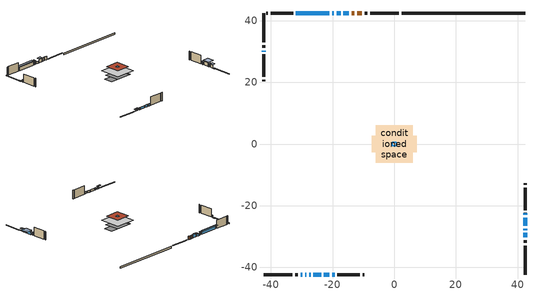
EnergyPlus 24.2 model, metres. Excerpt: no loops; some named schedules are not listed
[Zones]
conditioned space
 floor adiabatic (Floor1 construction): -4.41,-4.41 -4.41,4.41 4.41,4.41 4.41,-4.41 z0.61
 floor adiabatic (AdiabaticFloorConstruction): -6.07,-6.07 -6.07,6.07 6.07,6.07 6.07,-6.07 z3.05
 floor foundation (Slab1 construction): -7.34,-2.65 -7.34,2.65 7.34,2.65 7.34,-2.65 z-0.3
 wall outside (RimJoist1 construction): 1.53,42.39 -7.84,42.39 / -42.39,-42.39 -33.02,-42.39 / -42.39,42.39 -42.39,33.02 / 42.39,-42.39 42.39,-33.02 z0.61:0.91
 wall outside (RimJoist2 construction): -8.77,42.39 -9.64,42.39 / -32.09,-42.39 -31.21,-42.39 / -42.39,32.09 -42.39,31.21 / 42.39,-32.09 42.39,-31.21 z0.61:0.91
 wall outside (AdiabaticWallConstruction 1): -10.57,42.39 -12.05,42.39 / -12.98,42.39 -13.79,42.39 z0.61:2.64
 wall outside (AdiabaticWallConstruction): -30.29,-42.39 -29.77,-42.39 z0.61:1.22; -14.72,42.39 -16.49,42.39 / 42.39,-26.55 42.39,-23.86 / -21.1,42.39 -31.86,42.39 z0.61:2.64; -17.42,42.39 -18.68,42.39 / -42.39,30.29 -42.39,29.98 / -28.85,-42.39 -28.46,-42.39 / -27.53,-42.39 -27.13,-42.39 / -26.21,-42.39 -23.7,-42.39 / -22.78,-42.39 -21.07,-42.39 / -20.15,-42.39 -19.34,-42.39 z0.61:1.83; 42.39,-30.29 42.39,-28.81 / -19.61,42.39 -20.17,42.39 z0.61:2.39; 42.39,-27.88 42.39,-27.48 / 42.39,-22.93 42.39,-22.37 z0.61:2.08
 wall outside (Wall1 construction): -32.79,42.39 -40.08,42.39 / -18.41,-42.39 -11.12,-42.39 / -42.39,29.05 -42.39,21.76 / 42.39,-21.44 42.39,-14.15 z0.61:5.49
 wall outside (Wall2 construction): -41.01,42.39 -41.46,42.39 / -10.19,-42.39 -9.74,-42.39 / -42.39,20.83 -42.39,20.38 / 42.39,-13.22 42.39,-12.77 z0.61:5.49
 wall foundation (FoundationWall1 construction): 42.39,42.39 2.46,42.39 z-0.3:0.61
 window (WindowConstruction 14): -30.28,-42.39 -29.78,-42.39 z0.61:1.22
 window (WindowConstruction 6): -14.72,42.39 -16.49,42.39 z0.61:2.64
 window (WindowConstruction 7): -17.42,42.39 -18.68,42.39 z0.61:1.83
 window (WindowConstruction 8): 42.39,-30.28 42.39,-28.81 z0.61:2.39
 window (WindowConstruction 9): 42.39,-27.88 42.39,-27.48 z0.61:2.08
 window (WindowConstruction 10): -42.39,30.28 -42.39,29.98 z0.61:1.83
 window (WindowConstruction 11): -28.85,-42.39 -28.46,-42.39 z0.61:1.83
 window (WindowConstruction 12): 42.39,-26.55 42.39,-23.86 z0.61:2.64
 window (WindowConstruction 13): 42.39,-22.93 42.39,-22.37 z0.61:2.08
 window (WindowConstruction): -27.53,-42.39 -27.14,-42.39 z0.61:1.83
 window (WindowConstruction 1): -26.21,-42.39 -23.71,-42.39 z0.61:1.83
 window (WindowConstruction 2): -22.78,-42.39 -21.07,-42.39 z0.61:1.83
 window (WindowConstruction 3): -20.15,-42.39 -19.34,-42.39 z0.61:1.83
 window (WindowConstruction 4): -19.61,42.39 -20.17,42.39 z0.61:2.39
 window (WindowConstruction 5): -21.1,42.39 -31.86,42.39 z0.61:2.64
 door (Door): -10.57,42.39 -12.05,42.39 z0.61:2.64
 door (Door 1): -12.98,42.39 -13.79,42.39 z0.61:2.64
 ceiling adiabatic (AdiabaticFloorConstruction): 6.07,-6.07 6.07,6.07 -6.07,6.07 -6.07,-6.07 z3.05
 roof outside (Roof1 construction): -4.14,4.14 -4.14,-4.14 4.14,-4.14 4.14,4.14 z5.49
 roof outside (AdiabaticRoofConstruction): 0.61,-0.61 0.61,0.61 -0.61,0.61 -0.61,-0.61 z5.49
 skylight (SkylightConstruction): 0.61,-0.61 0.61,0.61 -0.61,0.61 -0.61,-0.61 z5.49
shading: -28.86,-42.39 -31.2,-42.39 -31.2,-43 -28.86,-43 z2.13; -16.79,42.39 -14.42,42.39 -14.42,43.76 -16.79,43.76 z2.94; 42.39,-28.51 42.39,-30.58 43.76,-30.58 43.76,-28.51 z2.69; 42.39,-27.18 42.39,-28.18 43.76,-28.18 43.76,-27.18 z2.38; 42.39,-23.25 42.39,-27.16 46.05,-27.16 46.05,-23.25 z3.25; 42.39,-22.07 42.39,-23.23 43.76,-23.23 43.76,-22.07 z2.38; -20.47,42.39 -19.31,42.39 -19.31,43.76 -20.47,43.76 z2.69; -32.16,42.39 -20.8,42.39 -20.8,43.76 -32.16,43.76 z2.94
[Building]
Building 1: Terrain=Suburbs
[Site:Location]
Comox AP_BC: Latitude {deg}=49.72; Longitude {deg}=-124.9; Time Zone {hr}=-8; Elevation {m}=26; Keep Site Location Information=Yes
[Site:GroundTemperature:Shallow]
7.68431, 6.60511, 6.51868, 7.03082, 9.08677, 11.1331, 12.9072, 14.0311, 14.1265, 13.2125, 11.4836, 9.50004
[Site:WaterMainsTemperature]
Calculation Method=Schedule; Temperature Schedule=mains temperature schedule
[Material] Roughness=Rough; Thermal Absorptance=0.9
Name | Thickness {m} | Conductivity {W/m-K} | Density {kg/m3} | Specific Heat {J/kg-K} | Solar Absorptance | Visible Absorptance
asphalt or fiberglass shingles | 0.00635 | 0.162714 | 1121.4 | 1465.45 | 0.4 | 0.4
asphalt or fiberglass shingles 1 | 0.00635 | 0.162714 | 1121.4 | 1465.45 | 0.7 | 0.7
concrete 4.0 in. | 0.1016 | 1.803125 | 2242.8 | 837.4 | 0.7 | 0.7
concrete 8.0 in. | 0.2032 | 1.803125 | 2242.8 | 837.4 | 0.7 | 0.7
door material | 0.04445 | 0.188738 | 512.64 | 1214.23 | 0.7 | 0.7
exterior vertical ins | 0.0932172 | 0.029427 | 32.04 | 1214.23 | 0.7 | 0.7
floor covering | 0.0127 | 9.015625 | 54.468 | 1339.84 | 0.6 | 0.6
floor covering 1 | 0.0127 | 0.0433444 | 54.468 | 1339.84 | 0.6 | 0.6
floor rigid ins; roof rigid ins 1; wall rigid ins | 0.512978 | 0.029427 | 32.04 | 1214.23 | 0.7 | 0.7
floor stud and cavity | 0.0889 | 0.621767 | 50.32683 | 1063.81 | 0.7 | 0.7
floor stud and cavity 1 | 0.1397 | 1.75129 | 37.0049 | 1207.88 | 0.7 | 0.7
furniture material conditioned space 1 | 0.1524 | 0.115458 | 640.8 | 1214.23 | 0.6 | 0.6
gypsum board | 0.0127 | 0.160291 | 801 | 837.4 | 0.6 | 0.6
gypsum board 1 | 0.0127 | 0.160291 | 801 | 837.4 | 0.7 | 0.7
osb sheathing 0.5 in. | 0.0127 | 0.115458 | 512.64 | 1214.23 | 0.7 | 0.7
osb sheathing 0.75 in. | 0.01905 | 0.115458 | 512.64 | 1214.23 | 0.7 | 0.7
osb sheathing 2.0 in. | 0.0508 | 0.115458 | 512.64 | 1214.23 | 0.7 | 0.7
rim joist stud and cavity | 0.0508 | 0.0284916 | 125.044 | 1163.47 | 0.6 | 0.6
rim joist stud and cavity 1 | 0.0508 | 0.028891 | 125.044 | 1163.47 | 0.6 | 0.6
roof rigid ins | 0.103632 | 0.029427 | 32.04 | 1214.23 | 0.7 | 0.7
roof stud and cavity | 0.2032 | 0.478963 | 78.34581 | 1123.46 | 0.7 | 0.7
roof stud and cavity 1 | 0.18415 | 1.7868 | 37.0049 | 1207.88 | 0.6 | 0.6
wall stud and cavity | 0.1397 | 0.0894458 | 139.0536 | 1170.24 | 0.7 | 0.7
wall stud and cavity 1 | 0.1397 | 0.0959353 | 139.0536 | 1170.24 | 0.7 | 0.7
wall stud and cavity 2 | 0.0889 | 0.380278 | 52.3479 | 1209.89 | 0.7 | 0.7
wall stud and cavity 3 | 0.0889 | 0.391764 | 83.0341 | 1211.67 | 0.7 | 0.7
wood siding | 0.0254 | 0.102417 | 544.68 | 1172.36 | 0.4 | 0.4
wood siding 1; wood siding 2; wood siding 3 | 0.0254 | 0.102417 | 544.68 | 1172.36 | 0.7 | 0.7
[WindowMaterial:SimpleGlazingSystem]
Name | U-Factor {W/m2-K} | Solar Heat Gain Coefficient
SkylightMaterial | 3.54751 | 0.4787
WindowMaterial | 5.50028 | 0.61
WindowMaterial 1 | 4.34026 | 0.68
WindowMaterial 10 | 6.40592 | 0.56
WindowMaterial 11 | 5.6621 | 0.6
WindowMaterial 12 | 4.75021 | 0.65
WindowMaterial 13 | 4.61224 | 0.62
WindowMaterial 2 | 2.95597 | 0.6
WindowMaterial 3 | 4.6747 | 0.65
WindowMaterial 4 | 4.03876 | 0.67
WindowMaterial 5 | 3.96665 | 0.7
WindowMaterial 6 | 4.23352 | 0.68
WindowMaterial 7 | 4.39931 | 0.67
WindowMaterial 8 | 3.46585 | 0.71
WindowMaterial 9 | 4.434518 | 0.64
[Construction]
AdiabaticFloorConstruction: floor stud and cavity 1, floor rigid ins, osb sheathing 0.75 in., floor covering 1
AdiabaticRoofConstruction: asphalt or fiberglass shingles 1, roof rigid ins 1, osb sheathing 0.75 in., roof stud and cavity 1
AdiabaticWallConstruction: wood siding 2, wall rigid ins, wall stud and cavity 2, gypsum board
AdiabaticWallConstruction 1: wood siding 3, wall rigid ins, wall stud and cavity 2, gypsum board
Door; Door 1: door material
Floor1 construction: floor stud and cavity, floor covering
FoundationWall1 construction: concrete 8.0 in., gypsum board 1
furniture construction conditioned space 1: furniture material conditioned space 1
PartitionWallConstruction: gypsum board, wall stud and cavity 3, gypsum board
RimJoist1 construction: wood siding 1, osb sheathing 2.0 in., rim joist stud and cavity
RimJoist2 construction: wood siding 1, osb sheathing 2.0 in., rim joist stud and cavity 1
Roof1 construction: asphalt or fiberglass shingles, roof rigid ins, osb sheathing 0.75 in., roof stud and cavity, gypsum board
SkylightConstruction: SkylightMaterial
Slab1 construction: concrete 4.0 in.
Wall1 construction: wood siding, osb sheathing 0.5 in., wall stud and cavity, gypsum board
Wall2 construction: wood siding, osb sheathing 0.5 in., wall stud and cavity 1, gypsum board
WindowConstruction: WindowMaterial
WindowConstruction 1: WindowMaterial 1
WindowConstruction 10: WindowMaterial 10
WindowConstruction 11: WindowMaterial 11
WindowConstruction 12; WindowConstruction 5: WindowMaterial 5
WindowConstruction 13: WindowMaterial 12
WindowConstruction 14: WindowMaterial 13
WindowConstruction 2: WindowMaterial 2
WindowConstruction 3: WindowMaterial 3
WindowConstruction 4: WindowMaterial 4
WindowConstruction 6: WindowMaterial 6
WindowConstruction 7: WindowMaterial 7
WindowConstruction 8: WindowMaterial 8
WindowConstruction 9: WindowMaterial 9
[Zone]
conditioned space: Multiplier=1; Volume {m3}=377; Part of Total Floor Area=Yes
[Space]
conditioned space 1: Zone=conditioned space; Volume {m3}=377
[SurfaceProperty:ExposedFoundationPerimeter]
Slab1: Exposed Perimeter Calculation Method=TotalExposedPerimeter; Total Exposed Perimeter {m}=39.929
[InternalMass] Zone or ZoneList=conditioned space; Space or SpaceList=conditioned space 1
Name | Construction | Surface Area {m2}
furniture mass conditioned space 1 | furniture construction conditioned space 1 | 121.176
partition wall mass | PartitionWallConstruction | 225.27
[Lights]
interior lighting: Zone or ZoneList or Space or SpaceList=conditioned space 1; Schedule=interior lighting schedule; Design Level Calculation Method=LightingLevel; Lighting Level {W}=343.2; Return Air Fraction=0; Fraction Radiant=0.6; Fraction Visible=0.2; Fraction Replaceable=1
[People]
occupants: Zone or ZoneList or Space or SpaceList=conditioned space 1; Number of People Schedule=occupants schedule; Number of People Calculation Method=People; Number of People=3; Fraction Radiant=0.314171; Sensible Heat Fraction=0.56303; Activity Level Schedule=occupants activity schedule; Carbon Dioxide Generation Rate {m3/s-W}=0; Enable ASHRAE 55 Comfort Warnings=No; Mean Radiant Temperature Calculation Type=EnclosureAveraged
[ElectricEquipment] Zone or ZoneList or Space or SpaceList=conditioned space 1; Design Level Calculation Method=EquipmentLevel
Name | Schedule | Design Level {W} | Fraction Latent | Fraction Radiant | Fraction Lost
clothes dryer | clothes dryer schedule | 140.772 | 0.015 | 0.081 | 0.85
clothes washer | clothes washer schedule | 32.1985 | 0.03 | 0.162 | 0.7
cooking range | cooking range schedule | 215.147 | 0.08 | 0.432 | 0.2
dishwasher | dishwasher schedule | 66.8632 | 0.3 | 0.18 | 0.4
fridge | fridge schedule | 72.9452 | 0 | 0.6 | 0
mech vent bath fan 0 | mech vent bath fan 0 schedule | 25.1 | 0 | 0 | 1
mech vent bath fan 1 | mech vent bath fan 1 schedule | 25.1 | 0 | 0 | 1
mech vent house fan | mech vent house fan schedule | 0 | 0 | 0 | 1
mech vent house fan cfis | mech vent house fan cfis schedule | 0 | 0 | 0 | 0
mech vent range fan 0 | mech vent range fan 0 schedule | 57 | 0 | 0 | 1
misc plug loads | misc plug loads schedule | 494.7 | 0.045 | 0.513 | 0.1
whole house fan | Always On Discrete | 0 | 0 | 0 | 1
[OtherEquipment] Zone or ZoneList or Space or SpaceList=conditioned space 1; Design Level Calculation Method=EquipmentLevel
Name | Fuel Type | Schedule | Design Level {W} | Fraction Latent | Fraction Radiant | Fraction Lost
clothes dryer 1 | Electricity | clothes dryer schedule | 0 | 0.015 | 0.081 | 0.85
cooking range 1 | Electricity | cooking range schedule | 0 | 0.08 | 0.432 | 0.2
general water use latent | None | general water use schedule | 62.594 | 1 | 0 | 0
general water use sensible | None | general water use schedule | -61.6891 | 0 | 0.6 | 0
mech vent house fan latent load | None | Always On Discrete | 0 | 1 | 0 | 0
mech vent house fan sensible load | None | Always On Discrete | 0 | 0 | 0 | 0
water heater energy adjustment1 | NaturalGas | Always On Discrete | 0.01 | 0 | 0 | 1
[ZoneInfiltration:DesignFlowRate] Zone or ZoneList or Space or SpaceList=conditioned space 1; Schedule=Always On Discrete; Design Flow Rate Calculation Method=Flow/Zone; Design Flow Rate {m3/s}=0
infil flow; natural vent flow; whole house fan flow
[Foundation:Kiva]
Foundation Kiva 1: Initial Indoor Air Temperature {C}=18; Wall Height Above Grade {m}=0.609996; Wall Depth Below Slab {m}=0.2032; Custom Block Material Name 1=exterior vertical ins; Custom Block Depth 1 {m}=0.910011; Custom Block X Position 1 {m}=0.2159; Custom Block Z Position 1 {m}=0
[Foundation:Kiva:Settings]
Soil Conductivity {W/m-K}=0.849921; Soil Density {kg/m3}=1842.3; Soil Specific Heat {J/kg-K}=418.7; Ground Solar Absorptivity=0.9; Ground Thermal Absorptivity=0.9; Ground Surface Roughness {m}=0.03; Far-Field Width {m}=40; Deep-Ground Boundary Condition=ZeroFlux; Deep-Ground Depth {m}=40; Minimum Cell Dimension {m}=0.2; Maximum Cell Growth Coefficient=3; Simulation Timestep=Timestep
[Exterior:Lights]
exterior lighting: Schedule=exterior lighting schedule; Design Level {W}=75.6
[Schedule:Week:Daily]
interior lighting schedule Week Rule - Jan1-Jan27: interior lighting schedule day, interior lighting schedule day, interior lighting schedule day, interior lighting schedule day, interior lighting schedule day, interior lighting schedule day, interior lighting schedule day, interior lighting schedule default day, interior lighting schedule default day, interior lighting schedule default day, interior lighting schedule default day, interior lighting schedule default day
interior lighting schedule Week Rule - Jan28-Feb3: interior lighting schedule day, interior lighting schedule day, interior lighting schedule day, interior lighting schedule day, interior lighting schedule day 1, interior lighting schedule day 1, interior lighting schedule day 1, interior lighting schedule default day, interior lighting schedule default day, interior lighting schedule default day, interior lighting schedule default day, interior lighting schedule default day
interior lighting schedule Week Rule - Feb4-Feb24: interior lighting schedule day 1, interior lighting schedule day 1, interior lighting schedule day 1, interior lighting schedule day 1, interior lighting schedule day 1, interior lighting schedule day 1, interior lighting schedule day 1, interior lighting schedule default day, interior lighting schedule default day, interior lighting schedule default day, interior lighting schedule default day, interior lighting schedule default day
interior lighting schedule Week Rule - Feb25-Mar3: interior lighting schedule day 1, interior lighting schedule day 1, interior lighting schedule day 1, interior lighting schedule day 1, interior lighting schedule day 2, interior lighting schedule day 2, interior lighting schedule day 2, interior lighting schedule default day, interior lighting schedule default day, interior lighting schedule default day, interior lighting schedule default day, interior lighting schedule default day
interior lighting schedule Week Rule - Mar4-Mar31: interior lighting schedule day 2, interior lighting schedule day 2, interior lighting schedule day 2, interior lighting schedule day 2, interior lighting schedule day 2, interior lighting schedule day 2, interior lighting schedule day 2, interior lighting schedule default day, interior lighting schedule default day, interior lighting schedule default day, interior lighting schedule default day, interior lighting schedule default day
interior lighting schedule Week Rule - Apr1-Apr28: interior lighting schedule day 3, interior lighting schedule day 3, interior lighting schedule day 3, interior lighting schedule day 3, interior lighting schedule day 3, interior lighting schedule day 3, interior lighting schedule day 3, interior lighting schedule default day, interior lighting schedule default day, interior lighting schedule default day, interior lighting schedule default day, interior lighting schedule default day
interior lighting schedule Week Rule - Apr29-May5: interior lighting schedule day 3, interior lighting schedule day 3, interior lighting schedule day 4, interior lighting schedule day 4, interior lighting schedule day 4, interior lighting schedule day 4, interior lighting schedule day 4, interior lighting schedule default day, interior lighting schedule default day, interior lighting schedule default day, interior lighting schedule default day, interior lighting schedule default day
interior lighting schedule Week Rule - May6-May26: interior lighting schedule day 4, interior lighting schedule day 4, interior lighting schedule day 4, interior lighting schedule day 4, interior lighting schedule day 4, interior lighting schedule day 4, interior lighting schedule day 4, interior lighting schedule default day, interior lighting schedule default day, interior lighting schedule default day, interior lighting schedule default day, interior lighting schedule default day
interior lighting schedule Week Rule - May27-Jun2: interior lighting schedule day 4, interior lighting schedule day 4, interior lighting schedule day 4, interior lighting schedule day 4, interior lighting schedule day 4, interior lighting schedule day 5, interior lighting schedule day 5, interior lighting schedule default day, interior lighting schedule default day, interior lighting schedule default day, interior lighting schedule default day, interior lighting schedule default day
interior lighting schedule Week Rule - Jun3-Jun30: interior lighting schedule day 5, interior lighting schedule day 5, interior lighting schedule day 5, interior lighting schedule day 5, interior lighting schedule day 5, interior lighting schedule day 5, interior lighting schedule day 5, interior lighting schedule default day, interior lighting schedule default day, interior lighting schedule default day, interior lighting schedule default day, interior lighting schedule default day
interior lighting schedule Week Rule - Jul1-Jul28: interior lighting schedule day 6, interior lighting schedule day 6, interior lighting schedule day 6, interior lighting schedule day 6, interior lighting schedule day 6, interior lighting schedule day 6, interior lighting schedule day 6, interior lighting schedule default day, interior lighting schedule default day, interior lighting schedule default day, interior lighting schedule default day, interior lighting schedule default day
interior lighting schedule Week Rule - Jul29-Aug4: interior lighting schedule day 6, interior lighting schedule day 6, interior lighting schedule day 6, interior lighting schedule day 7, interior lighting schedule day 7, interior lighting schedule day 7, interior lighting schedule day 7, interior lighting schedule default day, interior lighting schedule default day, interior lighting schedule default day, interior lighting schedule default day, interior lighting schedule default day
interior lighting schedule Week Rule - Aug5-Aug25: interior lighting schedule day 7, interior lighting schedule day 7, interior lighting schedule day 7, interior lighting schedule day 7, interior lighting schedule day 7, interior lighting schedule day 7, interior lighting schedule day 7, interior lighting schedule default day, interior lighting schedule default day, interior lighting schedule default day, interior lighting schedule default day, interior lighting schedule default day
interior lighting schedule Week Rule - Aug26-Sep1: interior lighting schedule day 7, interior lighting schedule day 7, interior lighting schedule day 7, interior lighting schedule day 7, interior lighting schedule day 7, interior lighting schedule day 7, interior lighting schedule day 8, interior lighting schedule default day, interior lighting schedule default day, interior lighting schedule default day, interior lighting schedule default day, interior lighting schedule default day
interior lighting schedule Week Rule - Sep2-Sep29: interior lighting schedule day 8, interior lighting schedule day 8, interior lighting schedule day 8, interior lighting schedule day 8, interior lighting schedule day 8, interior lighting schedule day 8, interior lighting schedule day 8, interior lighting schedule default day, interior lighting schedule default day, interior lighting schedule default day, interior lighting schedule default day, interior lighting schedule default day
interior lighting schedule Week Rule - Sep30-Oct6: interior lighting schedule day 8, interior lighting schedule day 9, interior lighting schedule day 9, interior lighting schedule day 9, interior lighting schedule day 9, interior lighting schedule day 9, interior lighting schedule day 9, interior lighting schedule default day, interior lighting schedule default day, interior lighting schedule default day, interior lighting schedule default day, interior lighting schedule default day
interior lighting schedule Week Rule - Oct7-Oct27: interior lighting schedule day 9, interior lighting schedule day 9, interior lighting schedule day 9, interior lighting schedule day 9, interior lighting schedule day 9, interior lighting schedule day 9, interior lighting schedule day 9, interior lighting schedule default day, interior lighting schedule default day, interior lighting schedule default day, interior lighting schedule default day, interior lighting schedule default day
interior lighting schedule Week Rule - Oct28-Nov3: interior lighting schedule day 9, interior lighting schedule day 9, interior lighting schedule day 9, interior lighting schedule day 9, interior lighting schedule day 10, interior lighting schedule day 10, interior lighting schedule day 10, interior lighting schedule default day, interior lighting schedule default day, interior lighting schedule default day, interior lighting schedule default day, interior lighting schedule default day
interior lighting schedule Week Rule - Nov4-Nov24: interior lighting schedule day 10, interior lighting schedule day 10, interior lighting schedule day 10, interior lighting schedule day 10, interior lighting schedule day 10, interior lighting schedule day 10, interior lighting schedule day 10, interior lighting schedule default day, interior lighting schedule default day, interior lighting schedule default day, interior lighting schedule default day, interior lighting schedule default day
interior lighting schedule Week Rule - Nov25-Dec1: interior lighting schedule day 10, interior lighting schedule day 10, interior lighting schedule day 10, interior lighting schedule day 10, interior lighting schedule day 10, interior lighting schedule day 10, interior lighting schedule day 11, interior lighting schedule default day, interior lighting schedule default day, interior lighting schedule default day, interior lighting schedule default day, interior lighting schedule default day
interior lighting schedule Week Rule - Dec2-Dec31: interior lighting schedule day 11, interior lighting schedule day 11, interior lighting schedule day 11, interior lighting schedule day 11, interior lighting schedule day 11, interior lighting schedule day 11, interior lighting schedule day 11, interior lighting schedule default day, interior lighting schedule default day, interior lighting schedule default day, interior lighting schedule default day, interior lighting schedule default day
occupants schedule Week Rule - Jan1-Dec31: occupants schedule day, occupants schedule day, occupants schedule day, occupants schedule day, occupants schedule day, occupants schedule day, occupants schedule day, occupants schedule default day, occupants schedule default day, occupants schedule default day, occupants schedule default day, occupants schedule default day
clothes dryer schedule Week Rule - Jan1-Dec31: clothes dryer schedule day, clothes dryer schedule day, clothes dryer schedule day, clothes dryer schedule day, clothes dryer schedule day, clothes dryer schedule day, clothes dryer schedule day, clothes dryer schedule default day, clothes dryer schedule default day, clothes dryer schedule default day, clothes dryer schedule default day, clothes dryer schedule default day
clothes washer schedule Week Rule - Jan1-Dec31: clothes washer schedule day, clothes washer schedule day, clothes washer schedule day, clothes washer schedule day, clothes washer schedule day, clothes washer schedule day, clothes washer schedule day, clothes washer schedule default day, clothes washer schedule default day, clothes washer schedule default day, clothes washer schedule default day, clothes washer schedule default day
cooking range schedule Week Rule - Jan1-Dec31: cooking range schedule day, cooking range schedule day, cooking range schedule day, cooking range schedule day, cooking range schedule day, cooking range schedule day, cooking range schedule day, cooking range schedule default day, cooking range schedule default day, cooking range schedule default day, cooking range schedule default day, cooking range schedule default day
dishwasher schedule Week Rule - Jan1-Dec31: dishwasher schedule day, dishwasher schedule day, dishwasher schedule day, dishwasher schedule day, dishwasher schedule day, dishwasher schedule day, dishwasher schedule day, dishwasher schedule default day, dishwasher schedule default day, dishwasher schedule default day, dishwasher schedule default day, dishwasher schedule default day
mech vent bath fan 0 schedule Week Rule - Jan1-Dec31: mech vent bath fan 0 schedule day, mech vent bath fan 0 schedule day, mech vent bath fan 0 schedule day, mech vent bath fan 0 schedule day, mech vent bath fan 0 schedule day, mech vent bath fan 0 schedule day, mech vent bath fan 0 schedule day, mech vent bath fan 0 schedule default day, mech vent bath fan 0 schedule default day, mech vent bath fan 0 schedule default day, mech vent bath fan 0 schedule default day, mech vent bath fan 0 schedule default day
mech vent bath fan 1 schedule Week Rule - Jan1-Dec31: mech vent bath fan 1 schedule day, mech vent bath fan 1 schedule day, mech vent bath fan 1 schedule day, mech vent bath fan 1 schedule day, mech vent bath fan 1 schedule day, mech vent bath fan 1 schedule day, mech vent bath fan 1 schedule day, mech vent bath fan 1 schedule default day, mech vent bath fan 1 schedule default day, mech vent bath fan 1 schedule default day, mech vent bath fan 1 schedule default day, mech vent bath fan 1 schedule default day
mech vent range fan 0 schedule Week Rule - Jan1-Dec31: mech vent range fan 0 schedule day, mech vent range fan 0 schedule day, mech vent range fan 0 schedule day, mech vent range fan 0 schedule day, mech vent range fan 0 schedule day, mech vent range fan 0 schedule day, mech vent range fan 0 schedule day, mech vent range fan 0 schedule default day, mech vent range fan 0 schedule default day, mech vent range fan 0 schedule default day, mech vent range fan 0 schedule default day, mech vent range fan 0 schedule default day
misc plug loads schedule Week Rule - Jan1-Dec31: misc plug loads schedule day, misc plug loads schedule day, misc plug loads schedule day, misc plug loads schedule day, misc plug loads schedule day, misc plug loads schedule day, misc plug loads schedule day, misc plug loads schedule default day, misc plug loads schedule default day, misc plug loads schedule default day, misc plug loads schedule default day, misc plug loads schedule default day
general water use schedule Week Rule - Jan1-Dec31: general water use schedule day, general water use schedule day, general water use schedule day, general water use schedule day, general water use schedule day, general water use schedule day, general water use schedule day, general water use schedule default day, general water use schedule default day, general water use schedule default day, general water use schedule default day, general water use schedule default day
exterior lighting schedule Week Rule - Jan1-Jan27: exterior lighting schedule day, exterior lighting schedule day, exterior lighting schedule day, exterior lighting schedule day, exterior lighting schedule day, exterior lighting schedule day, exterior lighting schedule day, exterior lighting schedule default day, exterior lighting schedule default day, exterior lighting schedule default day, exterior lighting schedule default day, exterior lighting schedule default day
exterior lighting schedule Week Rule - Jan28-Feb3: exterior lighting schedule day, exterior lighting schedule day, exterior lighting schedule day, exterior lighting schedule day, exterior lighting schedule day 1, exterior lighting schedule day 1, exterior lighting schedule day 1, exterior lighting schedule default day, exterior lighting schedule default day, exterior lighting schedule default day, exterior lighting schedule default day, exterior lighting schedule default day
exterior lighting schedule Week Rule - Feb4-Feb24: exterior lighting schedule day 1, exterior lighting schedule day 1, exterior lighting schedule day 1, exterior lighting schedule day 1, exterior lighting schedule day 1, exterior lighting schedule day 1, exterior lighting schedule day 1, exterior lighting schedule default day, exterior lighting schedule default day, exterior lighting schedule default day, exterior lighting schedule default day, exterior lighting schedule default day
exterior lighting schedule Week Rule - Feb25-Mar3: exterior lighting schedule day 1, exterior lighting schedule day 1, exterior lighting schedule day 1, exterior lighting schedule day 1, exterior lighting schedule day 2, exterior lighting schedule day 2, exterior lighting schedule day 2, exterior lighting schedule default day, exterior lighting schedule default day, exterior lighting schedule default day, exterior lighting schedule default day, exterior lighting schedule default day
exterior lighting schedule Week Rule - Mar4-Mar31: exterior lighting schedule day 2, exterior lighting schedule day 2, exterior lighting schedule day 2, exterior lighting schedule day 2, exterior lighting schedule day 2, exterior lighting schedule day 2, exterior lighting schedule day 2, exterior lighting schedule default day, exterior lighting schedule default day, exterior lighting schedule default day, exterior lighting schedule default day, exterior lighting schedule default day
exterior lighting schedule Week Rule - Apr1-Apr28: exterior lighting schedule day 3, exterior lighting schedule day 3, exterior lighting schedule day 3, exterior lighting schedule day 3, exterior lighting schedule day 3, exterior lighting schedule day 3, exterior lighting schedule day 3, exterior lighting schedule default day, exterior lighting schedule default day, exterior lighting schedule default day, exterior lighting schedule default day, exterior lighting schedule default day
exterior lighting schedule Week Rule - Apr29-May5: exterior lighting schedule day 3, exterior lighting schedule day 3, exterior lighting schedule day 4, exterior lighting schedule day 4, exterior lighting schedule day 4, exterior lighting schedule day 4, exterior lighting schedule day 4, exterior lighting schedule default day, exterior lighting schedule default day, exterior lighting schedule default day, exterior lighting schedule default day, exterior lighting schedule default day
exterior lighting schedule Week Rule - May6-May26: exterior lighting schedule day 4, exterior lighting schedule day 4, exterior lighting schedule day 4, exterior lighting schedule day 4, exterior lighting schedule day 4, exterior lighting schedule day 4, exterior lighting schedule day 4, exterior lighting schedule default day, exterior lighting schedule default day, exterior lighting schedule default day, exterior lighting schedule default day, exterior lighting schedule default day
exterior lighting schedule Week Rule - May27-Jun2: exterior lighting schedule day 4, exterior lighting schedule day 4, exterior lighting schedule day 4, exterior lighting schedule day 4, exterior lighting schedule day 4, exterior lighting schedule day 5, exterior lighting schedule day 5, exterior lighting schedule default day, exterior lighting schedule default day, exterior lighting schedule default day, exterior lighting schedule default day, exterior lighting schedule default day
exterior lighting schedule Week Rule - Jun3-Jun30: exterior lighting schedule day 5, exterior lighting schedule day 5, exterior lighting schedule day 5, exterior lighting schedule day 5, exterior lighting schedule day 5, exterior lighting schedule day 5, exterior lighting schedule day 5, exterior lighting schedule default day, exterior lighting schedule default day, exterior lighting schedule default day, exterior lighting schedule default day, exterior lighting schedule default day
exterior lighting schedule Week Rule - Jul1-Jul28: exterior lighting schedule day 6, exterior lighting schedule day 6, exterior lighting schedule day 6, exterior lighting schedule day 6, exterior lighting schedule day 6, exterior lighting schedule day 6, exterior lighting schedule day 6, exterior lighting schedule default day, exterior lighting schedule default day, exterior lighting schedule default day, exterior lighting schedule default day, exterior lighting schedule default day
exterior lighting schedule Week Rule - Jul29-Aug4: exterior lighting schedule day 6, exterior lighting schedule day 6, exterior lighting schedule day 6, exterior lighting schedule day 7, exterior lighting schedule day 7, exterior lighting schedule day 7, exterior lighting schedule day 7, exterior lighting schedule default day, exterior lighting schedule default day, exterior lighting schedule default day, exterior lighting schedule default day, exterior lighting schedule default day
exterior lighting schedule Week Rule - Aug5-Aug25: exterior lighting schedule day 7, exterior lighting schedule day 7, exterior lighting schedule day 7, exterior lighting schedule day 7, exterior lighting schedule day 7, exterior lighting schedule day 7, exterior lighting schedule day 7, exterior lighting schedule default day, exterior lighting schedule default day, exterior lighting schedule default day, exterior lighting schedule default day, exterior lighting schedule default day
exterior lighting schedule Week Rule - Aug26-Sep1: exterior lighting schedule day 7, exterior lighting schedule day 7, exterior lighting schedule day 7, exterior lighting schedule day 7, exterior lighting schedule day 7, exterior lighting schedule day 7, exterior lighting schedule day 8, exterior lighting schedule default day, exterior lighting schedule default day, exterior lighting schedule default day, exterior lighting schedule default day, exterior lighting schedule default day
exterior lighting schedule Week Rule - Sep2-Sep29: exterior lighting schedule day 8, exterior lighting schedule day 8, exterior lighting schedule day 8, exterior lighting schedule day 8, exterior lighting schedule day 8, exterior lighting schedule day 8, exterior lighting schedule day 8, exterior lighting schedule default day, exterior lighting schedule default day, exterior lighting schedule default day, exterior lighting schedule default day, exterior lighting schedule default day
exterior lighting schedule Week Rule - Sep30-Oct6: exterior lighting schedule day 8, exterior lighting schedule day 9, exterior lighting schedule day 9, exterior lighting schedule day 9, exterior lighting schedule day 9, exterior lighting schedule day 9, exterior lighting schedule day 9, exterior lighting schedule default day, exterior lighting schedule default day, exterior lighting schedule default day, exterior lighting schedule default day, exterior lighting schedule default day
exterior lighting schedule Week Rule - Oct7-Oct27: exterior lighting schedule day 9, exterior lighting schedule day 9, exterior lighting schedule day 9, exterior lighting schedule day 9, exterior lighting schedule day 9, exterior lighting schedule day 9, exterior lighting schedule day 9, exterior lighting schedule default day, exterior lighting schedule default day, exterior lighting schedule default day, exterior lighting schedule default day, exterior lighting schedule default day
exterior lighting schedule Week Rule - Oct28-Nov3: exterior lighting schedule day 9, exterior lighting schedule day 9, exterior lighting schedule day 9, exterior lighting schedule day 9, exterior lighting schedule day 10, exterior lighting schedule day 10, exterior lighting schedule day 10, exterior lighting schedule default day, exterior lighting schedule default day, exterior lighting schedule default day, exterior lighting schedule default day, exterior lighting schedule default day
[Schedule:Year]
interior lighting schedule: interior lighting schedule Week Rule - Jan1-Jan27, 1, 1, 1, 27, interior lighting schedule Week Rule - Jan28-Feb3, 1, 28, 2, 3, interior lighting schedule Week Rule - Feb4-Feb24, 2, 4, 2, 24, interior lighting schedule Week Rule - Feb25-Mar3, 2, 25, 3, 3, interior lighting schedule Week Rule - Mar4-Mar31, 3, 4, 3, 31, interior lighting schedule Week Rule - Apr1-Apr28, 4, 1, 4, 28, interior lighting schedule Week Rule - Apr29-May5, 4, 29, 5, 5, interior lighting schedule Week Rule - May6-May26, 5, 6, 5, 26, interior lighting schedule Week Rule - May27-Jun2, 5, 27, 6, 2, interior lighting schedule Week Rule - Jun3-Jun30, 6, 3, 6, 30, interior lighting schedule Week Rule - Jul1-Jul28, 7, 1, 7, 28, interior lighting schedule Week Rule - Jul29-Aug4, 7, 29, 8, 4, interior lighting schedule Week Rule - Aug5-Aug25, 8, 5, 8, 25, interior lighting schedule Week Rule - Aug26-Sep1, 8, 26, 9, 1, interior lighting schedule Week Rule - Sep2-Sep29, 9, 2, 9, 29, interior lighting schedule Week Rule - Sep30-Oct6, 9, 30, 10, 6, interior lighting schedule Week Rule - Oct7-Oct27, 10, 7, 10, 27, interior lighting schedule Week Rule - Oct28-Nov3, 10, 28, 11, 3, interior lighting schedule Week Rule - Nov4-Nov24, 11, 4, 11, 24, interior lighting schedule Week Rule - Nov25-Dec1, 11, 25, 12, 1, interior lighting schedule Week Rule - Dec2-Dec31, 12, 2, 12, 31
occupants schedule: occupants schedule Week Rule - Jan1-Dec31, 1, 1, 12, 31
clothes dryer schedule: clothes dryer schedule Week Rule - Jan1-Dec31, 1, 1, 12, 31
clothes washer schedule: clothes washer schedule Week Rule - Jan1-Dec31, 1, 1, 12, 31
cooking range schedule: cooking range schedule Week Rule - Jan1-Dec31, 1, 1, 12, 31
dishwasher schedule: dishwasher schedule Week Rule - Jan1-Dec31, 1, 1, 12, 31
mech vent bath fan 0 schedule: mech vent bath fan 0 schedule Week Rule - Jan1-Dec31, 1, 1, 12, 31
mech vent bath fan 1 schedule: mech vent bath fan 1 schedule Week Rule - Jan1-Dec31, 1, 1, 12, 31
mech vent range fan 0 schedule: mech vent range fan 0 schedule Week Rule - Jan1-Dec31, 1, 1, 12, 31
misc plug loads schedule: misc plug loads schedule Week Rule - Jan1-Dec31, 1, 1, 12, 31
general water use schedule: general water use schedule Week Rule - Jan1-Dec31, 1, 1, 12, 31
exterior lighting schedule: exterior lighting schedule Week Rule - Jan1-Jan27, 1, 1, 1, 27, exterior lighting schedule Week Rule - Jan28-Feb3, 1, 28, 2, 3, exterior lighting schedule Week Rule - Feb4-Feb24, 2, 4, 2, 24, exterior lighting schedule Week Rule - Feb25-Mar3, 2, 25, 3, 3, exterior lighting schedule Week Rule - Mar4-Mar31, 3, 4, 3, 31, exterior lighting schedule Week Rule - Apr1-Apr28, 4, 1, 4, 28, exterior lighting schedule Week Rule - Apr29-May5, 4, 29, 5, 5, exterior lighting schedule Week Rule - May6-May26, 5, 6, 5, 26, exterior lighting schedule Week Rule - May27-Jun2, 5, 27, 6, 2, exterior lighting schedule Week Rule - Jun3-Jun30, 6, 3, 6, 30, exterior lighting schedule Week Rule - Jul1-Jul28, 7, 1, 7, 28, exterior lighting schedule Week Rule - Jul29-Aug4, 7, 29, 8, 4, exterior lighting schedule Week Rule - Aug5-Aug25, 8, 5, 8, 25, exterior lighting schedule Week Rule - Aug26-Sep1, 8, 26, 9, 1, exterior lighting schedule Week Rule - Sep2-Sep29, 9, 2, 9, 29, exterior lighting schedule Week Rule - Sep30-Oct6, 9, 30, 10, 6, exterior lighting schedule Week Rule - Oct7-Oct27, 10, 7, 10, 27, exterior lighting schedule Week Rule - Oct28-Nov3, 10, 28, 11, 3, exterior lighting schedule Week Rule - Nov4-Nov24, 11, 4, 11, 24, exterior lighting schedule Week Rule - Nov25-Dec1, 11, 25, 12, 1, exterior lighting schedule Week Rule - Dec2-Dec31, 12, 2, 12, 31
[Schedule:Constant]
Name | Hourly Value
occupants activity schedule | 117.228
fridge schedule | 0
mech vent house fan schedule; mech vent house fan cfis schedule; Always On Discrete | 1
[Schedule:Compact]
mains temperature schedule: Through: 01/01, For: AllDays, Until: 24:00, 11.0622, Through: 01/02, For: AllDays, Until: 24:00, 11.025, Through: 01/03, For: AllDays, Until: 24:00, 10.9883, Through: 01/04, For: AllDays, Until: 24:00, 10.9522, Through: 01/05, For: AllDays, Until: 24:00, 10.9172, Through: 01/06, For: AllDays, Until: 24:00, 10.8828, Through: 01/07, For: AllDays, Until: 24:00, 10.8494, Through: 01/08, For: AllDays, Until: 24:00, 10.8167, Through: 01/09, For: AllDays, Until: 24:00, 10.7844, Through: 01/10, For: AllDays, Until: 24:00, 10.7533, Through: 01/11, For: AllDays, Until: 24:00, 10.7228, Through: 01/12, For: AllDays, Until: 24:00, 10.6933, Through: 01/13, For: AllDays, Until: 24:00, 10.6644, Through: 01/14, For: AllDays, Until: 24:00, 10.6367, Through: 01/15, For: AllDays, Until: 24:00, 10.6094, Through: 01/16, For: AllDays, Until: 24:00, 10.5833, Through: 01/17, For: AllDays, Until: 24:00, 10.5578, Through: 01/18, For: AllDays, Until: 24:00, 10.5333, Through: 01/19, For: AllDays, Until: 24:00, 10.51, Through: 01/20, For: AllDays, Until: 24:00, 10.4872, Through: 01/21, For: AllDays, Until: 24:00, 10.465, Through: 01/22, For: AllDays, Until: 24:00, 10.4439, Through: 01/23, For: AllDays, Until: 24:00, 10.4239, Through: 01/24, For: AllDays, Until: 24:00, 10.405, Through: 01/25, For: AllDays, Until: 24:00, 10.3867, Through: 01/26, For: AllDays, Until: 24:00, 10.3694, Through: 01/27, For: AllDays, Until: 24:00, 10.3528, Through: 01/28, For: AllDays, Until: 24:00, 10.3372, Through: 01/29, For: AllDays, Until: 24:00, 10.3228, Through: 01/30, For: AllDays, Until: 24:00, 10.3094, Through: 01/31, For: AllDays, Until: 24:00, 10.2967, Through: 02/01, For: AllDays, Until: 24:00, 10.285, Through: 02/02, For: AllDays, Until: 24:00, 10.2739, Through: 02/03, For: AllDays, Until: 24:00, 10.2644, Through: 02/04, For: AllDays, Until: 24:00, 10.2556, Through: 02/05, For: AllDays, Until: 24:00, 10.2472, Through: 02/06, For: AllDays, Until: 24:00, 10.2406, Through: 02/07, For: AllDays, Until: 24:00, 10.2344, Through: 02/08, For: AllDays, Until: 24:00, 10.2294, Through: 02/09, For: AllDays, Until: 24:00, 10.225, Through: 02/10, For: AllDays, Until: 24:00, 10.2222, Through: 02/11, For: AllDays, Until: 24:00, 10.22, Through: 02/12, For: AllDays, Until: 24:00, 10.2189, Through: 02/13, For: AllDays, Until: 24:00, 10.2183, Through: 02/14, For: AllDays, Until: 24:00, 10.2194, Through: 02/15, For: AllDays, Until: 24:00, 10.2211, Through: 02/16, For: AllDays, Until: 24:00, 10.2239, Through: 02/17, For: AllDays, Until: 24:00, 10.2272, Through: 02/18, For: AllDays, Until: 24:00, 10.2322, Through: 02/19, For: AllDays, Until: 24:00, 10.2378, Through: 02/20, For: AllDays, Until: 24:00, 10.2439, Through: 02/21, For: AllDays, Until: 24:00, 10.2517, Through: 02/22, For: AllDays, Until: 24:00, 10.26, Through: 02/23, For: AllDays, Until: 24:00, 10.2694, Through: 02/24, For: AllDays, Until: 24:00, 10.28, Through: 02/25, For: AllDays, Until: 24:00, 10.2911, Through: 02/26, For: AllDays, Until: 24:00, 10.3033, Through: 02/27, For: AllDays, Until: 24:00, 10.3167, Through: 02/28, For: AllDays, Until: 24:00, 10.3306, Through: 03/01, For: AllDays, Until: 24:00, 10.3456, Through: 03/02, For: AllDays, Until: 24:00, 10.3617, Through: 03/03, For: AllDays, Until: 24:00, 10.3783, Through: 03/04, For: AllDays, Until: 24:00, 10.3961, Through: 03/05, For: AllDays, Until: 24:00, 10.415, Through: 03/06, For: AllDays, Until: 24:00, 10.435, Through: 03/07, For: AllDays, Until: 24:00, 10.4556, Through: 03/08, For: AllDays, Until: 24:00, 10.4767, Through: 03/09, For: AllDays, Until: 24:00, 10.4989, Through: 03/10, For: AllDays, Until: 24:00, 10.5222, Through: 03/11, For: AllDays, Until: 24:00, 10.5467, Through: 03/12, For: AllDays, Until: 24:00, 10.5717, Through: 03/13, For: AllDays, Until: 24:00, 10.5972, Through: 03/14, For: AllDays, Until: 24:00, 10.6239, Through: 03/15, For: AllDays, Until: 24:00, 10.6517, Through: 03/16, For: AllDays, Until: 24:00, 10.68, Through: 03/17, For: AllDays, Until: 24:00, 10.7089, Through: 03/18, For: AllDays, Until: 24:00, 10.7389, Through: 03/19, For: AllDays, Until: 24:00, 10.77, Through: 03/20, For: AllDays, Until: 24:00, 10.8017, Through: 03/21, For: AllDays, Until: 24:00, 10.8339, Through: 03/22, For: AllDays, Until: 24:00, 10.8672, Through: 03/23, For: AllDays, Until: 24:00, 10.9011, Through: 03/24, For: AllDays, Until: 24:00, 10.9361, Through: 03/25, For: AllDays, Until: 24:00, 10.9717, Through: 03/26, For: AllDays, Until: 24:00, 11.0078, Through: 03/27, For: AllDays, Until: 24:00, 11.045, Through: 03/28, For: AllDays, Until: 24:00, 11.0822, Through: 03/29, For: AllDays, Until: 24:00, 11.1211, Through: 03/30, For: AllDays, Until: 24:00, 11.16, Through: 03/31, For: AllDays, Until: 24:00, 11.2, Through: 04/01, For: AllDays, Until: 24:00, 11.2406, Through: 04/02, For: AllDays, Until: 24:00, 11.2817, Through: 04/03, For: AllDays, Until: 24:00, 11.3233, Through: 04/04, For: AllDays, Until: 24:00, 11.3656, Through: 04/05, For: AllDays, Until: 24:00, 11.4089, Through: 04/06, For: AllDays, Until: 24:00, 11.4522, Through: 04/07, For: AllDays, Until: 24:00, 11.4967, Through: 04/08, For: AllDays, Until: 24:00, 11.5417, Through: 04/09, For: AllDays, Until: 24:00, 11.5872, Through: 04/10, For: AllDays, Until: 24:00, 11.6333, Through: 04/11, For: AllDays, Until: 24:00, 11.6794, Through: 04/12, For: AllDays, Until: 24:00, 11.7267, Through: 04/13, For: AllDays, Until: 24:00, 11.7744, Through: 04/14, For: AllDays, Until: 24:00, 11.8222, Through: 04/15, For: AllDays, Until: 24:00, 11.8711, Through: 04/16, For: AllDays, Until: 24:00, 11.92, Through: 04/17, For: AllDays, Until: 24:00, 11.97, Through: 04/18, For: AllDays, Until: 24:00, 12.02, Through: 04/19, For: AllDays, Until: 24:00, 12.07, Through: 04/20, For: AllDays, Until: 24:00, 12.1211, Through: 04/21, For: AllDays, Until: 24:00, 12.1722, Through: 04/22, For: AllDays, Until: 24:00, 12.2239, Through: 04/23, For: AllDays, Until: 24:00, 12.2761, Through: 04/24, For: AllDays, Until: 24:00, 12.3283, Through: 04/25, For: AllDays, Until: 24:00, 12.3811, Through: 04/26, For: AllDays, Until: 24:00, 12.4339, Through: 04/27, For: AllDays, Until: 24:00, 12.4872, Through: 04/28, For: AllDays, Until: 24:00, 12.5411, Through: 04/29, For: AllDays, Until: 24:00, 12.595, Through: 04/30, For: AllDays, Until: 24:00, 12.6489, Through: 05/01, For: AllDays, Until: 24:00, 12.7033, Through: 05/02, For: AllDays, Until: 24:00, 12.7583, Through: 05/03, For: AllDays, Until: 24:00, 12.8133, Through: 05/04, For: AllDays, Until: 24:00, 12.8683, Through: 05/05, For: AllDays, Until: 24:00, 12.9233, Through: 05/06, For: AllDays, Until: 24:00, 12.9789, Through: 05/07, For: AllDays, Until: 24:00, 13.0344, Through: 05/08, For: AllDays, Until: 24:00, 13.09, Through: 05/09, For: AllDays, Until: 24:00, 13.1461, Through: 05/10, For: AllDays, Until: 24:00, 13.2017, Through: 05/11, For: AllDays, Until: 24:00, 13.2578, Through: 05/12, For: AllDays, Until: 24:00, 13.3139, Through: 05/13, For: AllDays, Until: 24:00, 13.37, Through: 05/14, For: AllDays, Until: 24:00, 13.4261, Through: 05/15, For: AllDays, Until: 24:00, 13.4822, Through: 05/16, For: AllDays, Until: 24:00, 13.5389, Through: 05/17, For: AllDays, Until: 24:00, 13.595, Through: 05/18, For: AllDays, Until: 24:00, 13.6511, Through: 05/19, For: AllDays, Until: 24:00, 13.7072, Through: 05/20, For: AllDays, Until: 24:00, 13.7628, Through: 05/21, For: AllDays, Until: 24:00, 13.8189, Through: 05/22, For: AllDays, Until: 24:00, 13.875, Through: 05/23, For: AllDays, Until: 24:00, 13.9306, Through: 05/24, For: AllDays, Until: 24:00, 13.9861, Through: 05/25, For: AllDays, Until: 24:00, 14.0417, Through: 05/26, For: AllDays, Until: 24:00, 14.0967, Through: 05/27, For: AllDays, Until: 24:00, 14.1517, Through: 05/28, For: AllDays, Until: 24:00, 14.2067, Through: 05/29, For: AllDays, Until: 24:00, 14.2611, Through: 05/30, For: AllDays, Until: 24:00, 14.3156, Through: 05/31, For: AllDays, Until: 24:00, 14.37, Through: 06/01, For: AllDays, Until: 24:00, 14.4239, Through: 06/02, For: AllDays, Until: 24:00, 14.4778, Through: 06/03, For: AllDays, Until: 24:00, 14.5311, Through: 06/04, For: AllDays, Until: 24:00, 14.5839, Through: 06/05, For: AllDays, Until: 24:00, 14.6367, Through: 06/06, For: AllDays, Until: 24:00, 14.6889, Through: 06/07, For: AllDays, Until: 24:00, 14.7411, Through: 06/08, For: AllDays, Until: 24:00, 14.7928, Through: 06/09, For: AllDays, Until: 24:00, 14.8439, Through: 06/10, For: AllDays, Until: 24:00, 14.895, Through: 06/11, For: AllDays, Until: 24:00, 14.9456, Through: 06/12, For: AllDays, Until: 24:00, 14.9956, Through: 06/13, For: AllDays, Until: 24:00, 15.045, Through: 06/14, For: AllDays, Until: 24:00, 15.0939, Through: 06/15, For: AllDays, Until: 24:00, 15.1428, Through: 06/16, For: AllDays, Until: 24:00, 15.1906, Through: 06/17, For: AllDays, Until: 24:00, 15.2383, Through: 06/18, For: AllDays, Until: 24:00, 15.2856, Through: 06/19, For: AllDays, Until: 24:00, 15.3322, Through: 06/20, For: AllDays, Until: 24:00, 15.3778, Through: 06/21, For: AllDays, Until: 24:00, 15.4233, Through: 06/22, For: AllDays, Until: 24:00, 15.4683, Through: 06/23, For: AllDays, Until: 24:00, 15.5128, Through: 06/24, For: AllDays, Until: 24:00, 15.5561, Through: 06/25, For: AllDays, Until: 24:00, 15.5994, Through: 06/26, For: AllDays, Until: 24:00, 15.6417, Through: 06/27, For: AllDays, Until: 24:00, 15.6839, Through: 06/28, For: AllDays, Until: 24:00, 15.725, Through: 06/29, For: AllDays, Until: 24:00, 15.7656, Through: 06/30, For: AllDays, Until: 24:00, 15.805, Through: 07/01, For: AllDays, Until: 24:00, 15.8444, Through: 07/02, For: AllDays, Until: 24:00, 15.8828, Through: 07/03, For: AllDays, Until: 24:00, 15.9206, Through: 07/04, For: AllDays, Until: 24:00, 15.9572, Through: 07/05, For: AllDays, Until: 24:00, 15.9939, Through: 07/06, For: AllDays, Until: 24:00, 16.0294, Through: 07/07, For: AllDays, Until: 24:00, 16.0639, Through: 07/08, For: AllDays, Until: 24:00, 16.0983, Through: 07/09, For: AllDays, Until: 24:00, 16.1311, Through: 07/10, For: AllDays, Until: 24:00, 16.1639, Through: 07/11, For: AllDays, Until: 24:00, 16.1956, Through: 07/12, For: AllDays, Until: 24:00, 16.2261, Through: 07/13, For: AllDays, Until: 24:00, 16.2561, Through: 07/14, For: AllDays, Until: 24:00, 16.2856, Through: 07/15, For: AllDays, Until: 24:00, 16.3139, Through: 07/16, For: AllDays, Until: 24:00, 16.3417, Through: 07/17, For: AllDays, Until: 24:00, 16.3683, Through: 07/18, For: AllDays, Until: 24:00, 16.3939, Through: 07/19, For: AllDays, Until: 24:00, 16.4189, Through: 07/20, For: AllDays, Until: 24:00, 16.4433, Through: 07/21, For: AllDays, Until: 24:00, 16.4661, Through: 07/22, For: AllDays, Until: 24:00, 16.4889, Through: 07/23, For: AllDays, Until: 24:00, 16.51, Through: 07/24, For: AllDays, Until: 24:00, 16.5306, Through: 07/25, For: AllDays, Until: 24:00, 16.5506, Through: 07/26, For: AllDays, Until: 24:00, 16.5694, Through: 07/27, For: AllDays, Until: 24:00, 16.5872, Through: 07/28, For: AllDays, Until: 24:00, 16.6039, Through: 07/29, For: AllDays, Until: 24:00, 16.62, Through: 07/30, For: AllDays, Until: 24:00, 16.635, Through: 07/31, For: AllDays, Until: 24:00, 16.6494, Through: 08/01, For: AllDays, Until: 24:00, 16.6622, Through: 08/02, For: AllDays, Until: 24:00, 16.6744, Through: 08/03, For: AllDays, Until: 24:00, 16.6861, Through: 08/04, For: AllDays, Until: 24:00, 16.6961, Through: 08/05, For: AllDays, Until: 24:00, 16.7056, Through: 08/06, For: AllDays, Until: 24:00, 16.7144, Through: 08/07, For: AllDays, Until: 24:00, 16.7217, Through: 08/08, For: AllDays, Until: 24:00, 16.7283, Through: 08/09, For: AllDays, Until: 24:00, 16.7339, Through: 08/10, For: AllDays, Until: 24:00, 16.7383, Through: 08/11, For: AllDays, Until: 24:00, 16.7422, Through: 08/12, For: AllDays, Until: 24:00, 16.745, Through: 08/13, For: AllDays, Until: 24:00, 16.7467, Through: 08/14, For: AllDays, Until: 24:00, 16.7472, Through: 08/15, For: AllDays, Until: 24:00, 16.7472, Through: 08/16, For: AllDays, Until: 24:00, 16.7461, Through: 08/17, For: AllDays, Until: 24:00, 16.7439, Through: 08/18, For: AllDays, Until: 24:00, 16.7406, Through: 08/19, For: AllDays, Until: 24:00, 16.7367, Through: 08/20, For: AllDays, Until: 24:00, 16.7317, Through: 08/21, For: AllDays, Until: 24:00, 16.7256, Through: 08/22, For: AllDays, Until: 24:00, 16.7189, Through: 08/23, For: AllDays, Until: 24:00, 16.7106, Through: 08/24, For: AllDays, Until: 24:00, 16.7017, Through: 08/25, For: AllDays, Until: 24:00, 16.6922, Through: 08/26, For: AllDays, Until: 24:00, 16.6811, Through: 08/27, For: AllDays, Until: 24:00, 16.6694, Through: 08/28, For: AllDays, Until: 24:00, 16.6567, Through: 08/29, For: AllDays, Until: 24:00, 16.6433, Through: 08/30, For: AllDays, Until: 24:00, 16.6289, Through: 08/31, For: AllDays, Until: 24:00, 16.6133, Through: 09/01, For: AllDays, Until: 24:00, 16.5967, Through: 09/02, For: AllDays, Until: 24:00, 16.5794, Through: 09/03, For: AllDays, Until: 24:00, 16.5611, Through: 09/04, For: AllDays, Until: 24:00, 16.5422, Through: 09/05, For: AllDays, Until: 24:00, 16.5222, Through: 09/06, For: AllDays, Until: 24:00, 16.5011, Through: 09/07, For: AllDays, Until: 24:00, 16.4794, Through: 09/08, For: AllDays, Until: 24:00, 16.4567, Through: 09/09, For: AllDays, Until: 24:00, 16.4328, Through: 09/10, For: AllDays, Until: 24:00, 16.4083, Through: 09/11, For: AllDays, Until: 24:00, 16.3833, Through: 09/12, For: AllDays, Until: 24:00, 16.3567, Through: 09/13, For: AllDays, Until: 24:00, 16.33, Through: 09/14, For: AllDays, Until: 24:00, 16.3017, Through: 09/15, For: AllDays, Until: 24:00, 16.2733, Through: 09/16, For: AllDays, Until: 24:00, 16.2433, Through: 09/17, For: AllDays, Until: 24:00, 16.2133, Through: 09/18, For: AllDays, Until: 24:00, 16.1822, Through: 09/19, For: AllDays, Until: 24:00, 16.15, Through: 09/20, For: AllDays, Until: 24:00, 16.1172, Through: 09/21, For: AllDays, Until: 24:00, 16.0839, Through: 09/22, For: AllDays, Until: 24:00, 16.0494, Through: 09/23, For: AllDays, Until: 24:00, 16.0144, Through: 09/24, For: AllDays, Until: 24:00, 15.9783, Through: 09/25, For: AllDays, Until: 24:00, 15.9417, Through: 09/26, For: AllDays, Until: 24:00, 15.9044, Through: 09/27, For: AllDays, Until: 24:00, 15.8667, Through: 09/28, For: AllDays, Until: 24:00, 15.8278, Through: 09/29, For: AllDays, Until: 24:00, 15.7883, Through: 09/30, For: AllDays, Until: 24:00, 15.7483, Through: 10/01, For: AllDays, Until: 24:00, 15.7072, Through: 10/02, For: AllDays, Until: 24:00, 15.6661, Through: 10/03, For: AllDays, Until: 24:00, 15.6239, Through: 10/04, For: AllDays, Until: 24:00, 15.5811, Through: 10/05, For: AllDays, Until: 24:00, 15.5378, Through: 10/06, For: AllDays, Until: 24:00, 15.4939, Through: 10/07, For: AllDays, Until: 24:00, 15.4494, Through: 10/08, For: AllDays, Until: 24:00, 15.4039, Through: 10/09, For: AllDays, Until: 24:00, 15.3583, Through: 10/10, For: AllDays, Until: 24:00, 15.3122, Through: 10/11, For: AllDays, Until: 24:00, 15.2656, Through: 10/12, For: AllDays, Until: 24:00, 15.2183, Through: 10/13, For: AllDays, Until: 24:00, 15.17, Through: 10/14, For: AllDays, Until: 24:00, 15.1217, Through: 10/15, For: AllDays, Until: 24:00, 15.0733, Through: 10/16, For: AllDays, Until: 24:00, 15.0239, Through: 10/17, For: AllDays, Until: 24:00, 14.9739, Through: 10/18, For: AllDays, Until: 24:00, 14.9239, Through: 10/19, For: AllDays, Until: 24:00, 14.8733, Through: 10/20, For: AllDays, Until: 24:00, 14.8222, Through: 10/21, For: AllDays, Until: 24:00, 14.7706, Through: 10/22, For: AllDays, Until: 24:00, 14.7189, Through: 10/23, For: AllDays, Until: 24:00, 14.6667, Through: 10/24, For: AllDays, Until: 24:00, 14.6144, Through: 10/25, For: AllDays, Until: 24:00, 14.5611, Through: 10/26, For: AllDays, Until: 24:00, 14.5083, Through: 10/27, For: AllDays, Until: 24:00, 14.4544, Through: 10/28, For: AllDays, Until: 24:00, 14.4011, Through: 10/29, For: AllDays, Until: 24:00, 14.3467, Through: 10/30, For: AllDays, Until: 24:00, 14.2928, Through: 10/31, For: AllDays, Until: 24:00, 14.2378, Through: 11/01, For: AllDays, Until: 24:00, 14.1833, Through: 11/02, For: AllDays, Until: 24:00, 14.1283, Through: 11/03, For: AllDays, Until: 24:00, 14.0733, Through: 11/04, For: AllDays, Until: 24:00, 14.0178, Through: 11/05, For: AllDays, Until: 24:00, 13.9622, Through: 11/06, For: AllDays, Until: 24:00, 13.9067, Through: 11/07, For: AllDays, Until: 24:00, 13.8511, Through: 11/08, For: AllDays, Until: 24:00, 13.795, Through: 11/09, For: AllDays, Until: 24:00, 13.7389, Through: 11/10, For: AllDays, Until: 24:00, 13.6828, Through: 11/11, For: AllDays, Until: 24:00, 13.6272, Through: 11/12, For: AllDays, Until: 24:00, 13.5706, Through: 11/13, For: AllDays, Until: 24:00, 13.5144, Through: 11/14, For: AllDays, Until: 24:00, 13.4583, Through: 11/15, For: AllDays, Until: 24:00, 13.4022, Through: 11/16, For: AllDays, Until: 24:00, 13.3461, Through: 11/17, For: AllDays, Until: 24:00, 13.29, Through: 11/18, For: AllDays, Until: 24:00, 13.2339, Through: 11/19, For: AllDays, Until: 24:00, 13.1778, Through: 11/20, For: AllDays, Until: 24:00, 13.1222, Through: 11/21, For: AllDays, Until: 24:00, 13.0661, Through: 11/22, For: AllDays, Until: 24:00, 13.0106, Through: 11/23, For: AllDays, Until: 24:00, 12.955, Through: 11/24, For: AllDays, Until: 24:00, 12.9, Through: 11/25, For: AllDays, Until: 24:00, 12.8444, Through: 11/26, For: AllDays, Until: 24:00, 12.7894, Through: 11/27, For: AllDays, Until: 24:00, 12.735, Through: 11/28, For: AllDays, Until: 24:00, 12.6806, Through: 11/29, For: AllDays, Until: 24:00, 12.6261, Through: 11/30, For: AllDays, Until: 24:00, 12.5717, Through: 12/01, For: AllDays, Until: 24:00, 12.5183, Through: 12/02, For: AllDays, Until: 24:00, 12.4644, Through: 12/03, For: AllDays, Until: 24:00, 12.4111, Through: 12/04, For: AllDays, Until: 24:00, 12.3583, Through: 12/05, For: AllDays, Until: 24:00, 12.3061, Through: 12/06, For: AllDays, Until: 24:00, 12.2539, Through: 12/07, For: AllDays, Until: 24:00, 12.2017, Through: 12/08, For: AllDays, Until: 24:00, 12.1506, Through: 12/09, For: AllDays, Until: 24:00, 12.0994, Through: 12/10, For: AllDays, Until: 24:00, 12.0483, Through: 12/11, For: AllDays, Until: 24:00, 11.9983, Through: 12/12, For: AllDays, Until: 24:00, 11.9483, Through: 12/13, For: AllDays, Until: 24:00, 11.8989, Through: 12/14, For: AllDays, Until: 24:00, 11.85, Through: 12/15, For: AllDays, Until: 24:00, 11.8017, Through: 12/16, For: AllDays, Until: 24:00, 11.7539, Through: 12/17, For: AllDays, Until: 24:00, 11.7067, Through: 12/18, For: AllDays, Until: 24:00, 11.6594, Through: 12/19, For: AllDays, Until: 24:00, 11.6133, Through: 12/20, For: AllDays, Until: 24:00, 11.5678, Through: 12/21, For: AllDays, Until: 24:00, 11.5222, Through: 12/22, For: AllDays, Until: 24:00, 11.4778, Through: 12/23, For: AllDays, Until: 24:00, 11.4339, Through: 12/24, For: AllDays, Until: 24:00, 11.3906, Through: 12/25, For: AllDays, Until: 24:00, 11.3478, Through: 12/26, For: AllDays, Until: 24:00, 11.3056, Through: 12/27, For: AllDays, Until: 24:00, 11.2639, Through: 12/28, For: AllDays, Until: 24:00, 11.2228, Through: 12/29, For: AllDays, Until: 24:00, 11.1828, Through: 12/30, For: AllDays, Until: 24:00, 11.1433, Through: 12/31, For: AllDays, Until: 24:00, 11.1044
